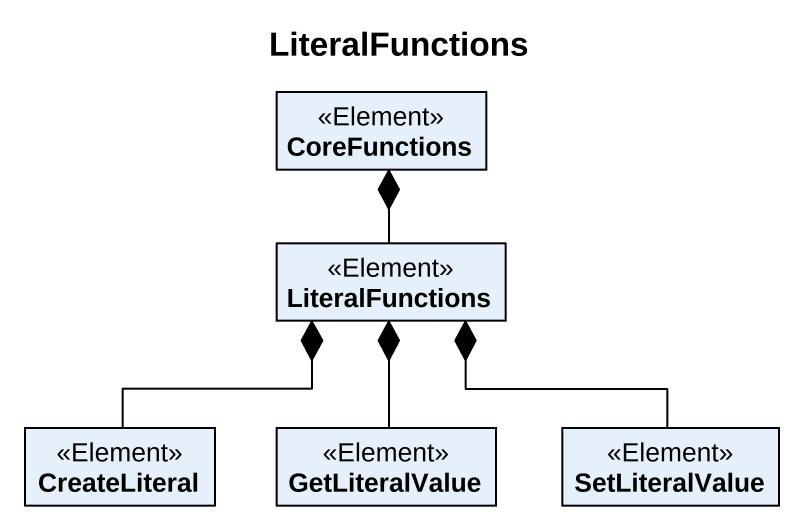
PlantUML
@startuml
title LiteralFunctions
hide circle
hide empty members
class CoreFunctions <<Element>>
class LiteralFunctions <<Element>>
class CreateLiteral <<Element>>
class GetLiteralValue <<Element>>
class SetLiteralValue <<Element>>
CoreFunctions *-- LiteralFunctions
LiteralFunctions *-- CreateLiteral
LiteralFunctions *-- GetLiteralValue
LiteralFunctions *-- SetLiteralValue
@enduml
